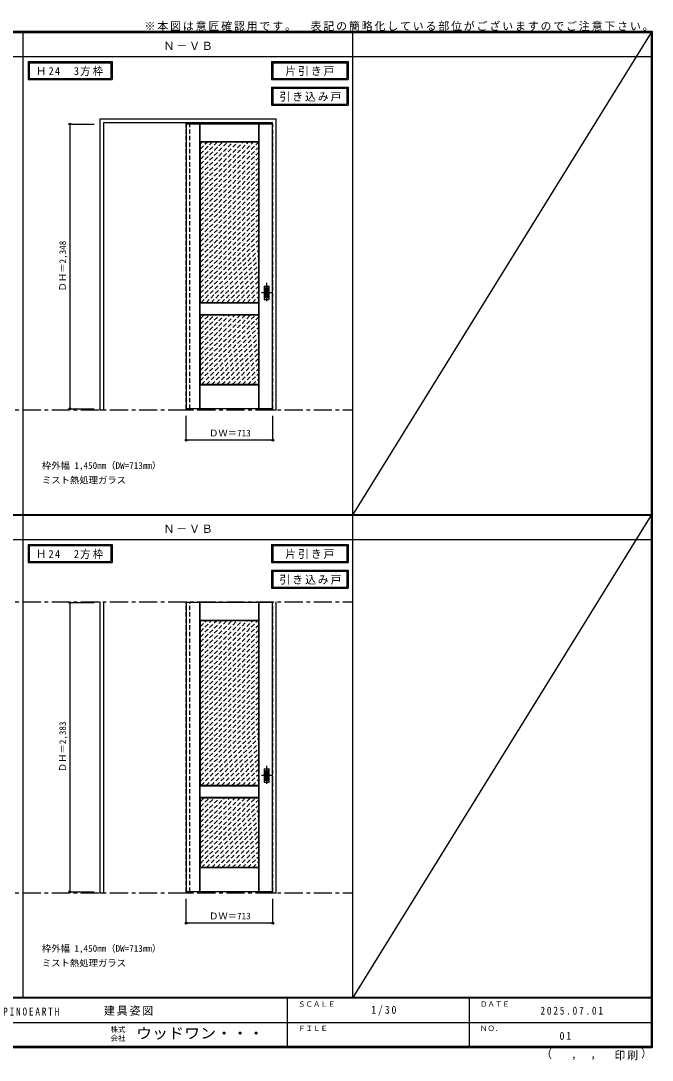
# Model space of a CAD drawing. Units: millimetres, scale not verified. Extents: x -6000 to 5700, y -4307 to 4260.
# Drawn here: x 495 to 5700, y -4307 to 4260 of the extents above; entities that cross this region are included whole.
import ezdxf
from ezdxf.enums import TextEntityAlignment as Align

# ---------------------------------------------------------------- set-up
doc = ezdxf.new("R2010")
doc.units = ezdxf.units.MM
doc.header["$LTSCALE"] = 30
doc.header["$PDMODE"] = 32
doc.header["$PDSIZE"] = 15
doc.linetypes.add('CHAIN1', pattern=[8, 5, -1, 1, -1])
doc.linetypes.add('DASHED1', pattern=[1.8, 1.2, -0.6])
for name, color, linetype in [('0-1_通り芯', 4, 'CHAIN1'), ('0-2_扉', 4, 'DASHED1'), ('0-3_仕上げ', 7, 'Continuous'), ('0-4_枠', 3, 'Continuous'), ('0-6_引手', 3, 'Continuous'), ('0-A_文字', 7, 'Continuous'), ('0-B_寸法', 7, 'Continuous'), ('0-C_ハッチ', 4, 'DASHED1'), ('F-0_補助線', 7, 'Continuous'), ('F-1_枠', 6, 'Continuous'), ('F-A_文字', 7, 'Continuous')]:
    doc.layers.add(name, color=color, linetype=linetype)
doc.styles.add('ＭＳ ゴシック', font='')
doc.styles.get('ＭＳ ゴシック').set_extended_font_data('MS Gothic')

msp = doc.modelspace()

# ---------------------------------------------------------------- linework, layer by layer
at = {"layer": '0-1_通り芯'}
for p, q in [((2521.25, 2100), (2521.25, 1938)), ((2562.25, 2019), (2480.25, 2019)), ((2521.25, -1880), (2521.25, -2042)), ((2562.25, -1961), (2480.25, -1961))]:
    msp.add_line(p, q, dxfattribs=at)
at = {"layer": '0-1_通り芯', "color": 7}
for p, q in [((-5490, 1053), (3233.5, 1053)), ((-5490, -527.5), (3233.5, -527.5)), ((-5490, -2927.5), (3233.5, -2927.5))]:
    msp.add_line(p, q, dxfattribs=at)
at = {"layer": '0-2_扉', "color": 3, "linetype": 'Continuous'}
for p, q in [((2569.25, 3409.5), (1859.25, 3409.5)), ((1859.25, 3409.5), (1859.25, 1061.5)), ((2569.25, 1061.5), (1859.25, 1061.5)), ((2569.25, -535.5), (1859.25, -535.5)), ((1859.25, -535.5), (1859.25, -2918.5)), ((2569.25, -2918.5), (1859.25, -2918.5))]:
    msp.add_line(p, q, dxfattribs=at)
at = {"layer": '0-2_扉'}
for p, q in [((1859.25, 3409.5), (1859.25, 3405.5)), ((2569.25, 3409.5), (2572.25, 3409.5)), ((1859.25, -535.5), (1859.25, -539.5)), ((2569.25, -535.5), (2572.25, -535.5)), ((2572.25, -2918.5), (2572.25, -535.5)), ((2569.25, -2918.5), (2572.25, -2918.5))]:
    msp.add_line(p, q, dxfattribs=at)
msp.add_lwpolyline([(2569.25, 1061.5), (2572.25, 1061.5), (2572.25, 3409.5)], dxfattribs=at)
at = {"layer": '0-3_仕上げ'}
for p, q in [((1971.25, 1061.5), (1971.25, 3409.5)), ((1972.75, 3262), (1972.75, 3409.5)), ((1974.25, 3263.5), (1974.25, 3409.5)), ((2457.25, 3263.5), (2457.25, 3409.5)), ((2458.75, 3262), (2458.75, 3409.5)), ((2460.25, 1061.5), (2460.25, 3409.5)), ((1975.25, 3259.5), (1972.75, 3262)), ((1972.75, 1839), (1972.75, 1934)), ((1974.25, 1840.5), (1974.25, 1932.5)), ((2457.25, 1932.5), (1974.25, 1932.5)), ((2456.25, 1936.5), (2458.75, 1934)), ((1974.25, 1840.5), (1972.75, 1839)), ((1975.25, 1836.5), (1972.75, 1839)), ((1974.25, 1840.5), (2457.25, 1840.5)), ((2458.75, 1839), (2456.25, 1836.5)), ((1972.75, 1061.5), (1972.75, 1259)), ((1974.25, 1061.5), (1974.25, 1257.5)), ((2457.25, 1257.5), (1974.25, 1257.5)), ((2456.25, 1261.5), (2458.75, 1259)), ((2457.25, 1257.5), (2458.75, 1259)), ((2457.25, 1061.5), (2457.25, 1257.5)), ((2458.75, 1061.5), (2458.75, 1259)), ((1971.25, -2918.5), (1971.25, -535.5)), ((1972.75, -683), (1972.75, -535.5)), ((1974.25, -681.5), (1974.25, -535.5)), ((2457.25, -681.5), (2457.25, -535.5)), ((2458.75, -683), (2458.75, -535.5)), ((2460.25, -2918.5), (2460.25, -535.5)), ((1975.25, -685.5), (1972.75, -683)), ((1972.75, -2141), (1972.75, -2046)), ((1974.25, -2139.5), (1974.25, -2047.5)), ((2457.25, -2047.5), (1974.25, -2047.5)), ((2456.25, -2043.5), (2458.75, -2046)), ((1974.25, -2139.5), (1972.75, -2141)), ((1975.25, -2143.5), (1972.75, -2141)), ((1974.25, -2139.5), (2457.25, -2139.5)), ((2458.75, -2141), (2456.25, -2143.5)), ((1972.75, -2918.5), (1972.75, -2721)), ((1974.25, -2918.5), (1974.25, -2722.5)), ((2457.25, -2722.5), (1974.25, -2722.5)), ((2456.25, -2718.5), (2458.75, -2721)), ((2457.25, -2722.5), (2458.75, -2721)), ((2457.25, -2918.5), (2457.25, -2722.5)), ((2458.75, -2918.5), (2458.75, -2721))]:
    msp.add_line(p, q, dxfattribs=at)
at = {"layer": '0-3_仕上げ', "color": 3}
for p, q in [((2456.25, 3259.5), (1975.25, 3259.5)), ((1975.25, 1936.5), (1975.25, 3259.5)), ((2456.25, 1936.5), (2456.25, 3259.5)), ((2456.25, 1936.5), (1975.25, 1936.5)), ((1975.25, 1836.5), (2456.25, 1836.5)), ((1975.25, 1261.5), (1975.25, 1836.5)), ((2456.25, 1261.5), (2456.25, 1836.5)), ((2456.25, 1261.5), (1975.25, 1261.5)), ((2456.25, -685.5), (1975.25, -685.5)), ((1975.25, -2043.5), (1975.25, -685.5)), ((2456.25, -2043.5), (2456.25, -685.5)), ((2456.25, -2043.5), (1975.25, -2043.5)), ((1975.25, -2143.5), (2456.25, -2143.5)), ((1975.25, -2718.5), (1975.25, -2143.5)), ((2456.25, -2718.5), (2456.25, -2143.5)), ((2456.25, -2718.5), (1975.25, -2718.5))]:
    msp.add_line(p, q, dxfattribs=at)
at = {"layer": '0-3_仕上げ'}
for points in [[(2457.25, 3263.5), (1974.25, 3263.5), (1972.75, 3262)], [(2457.25, 3263.5), (2458.75, 3262), (2456.25, 3259.5)], [(1974.25, 1932.5), (1972.75, 1934), (1975.25, 1936.5)], [(2457.25, 1840.5), (2457.25, 1932.5), (2458.75, 1934)], [(2457.25, 1840.5), (2458.75, 1839), (2458.75, 1934)], [(1974.25, 1257.5), (1972.75, 1259), (1975.25, 1261.5)], [(2457.25, -681.5), (1974.25, -681.5), (1972.75, -683)], [(2457.25, -681.5), (2458.75, -683), (2456.25, -685.5)], [(1974.25, -2047.5), (1972.75, -2046), (1975.25, -2043.5)], [(2457.25, -2139.5), (2457.25, -2047.5), (2458.75, -2046)], [(2457.25, -2139.5), (2458.75, -2141), (2458.75, -2046)], [(1974.25, -2722.5), (1972.75, -2721), (1975.25, -2718.5)]]:
    msp.add_lwpolyline(points, dxfattribs=at)
at = {"layer": '0-4_枠'}
for p, q in [((1149.25, 3453), (2599.25, 3453)), ((1149.25, 1053), (1149.25, 3453)), ((2599.25, 1053), (2599.25, 3453)), ((1179.25, 3423), (2569.25, 3423)), ((1179.25, 1053), (1179.25, 3423)), ((2569.25, 1053), (2569.25, 3423)), ((1149.25, 1053), (1179.25, 1053)), ((1859.25, 1061.5), (1859.25, 1053)), ((1859.25, 1053), (1889.25, 1053)), ((1889.25, 1061.5), (1889.25, 1053)), ((2569.25, 1053), (2599.25, 1053)), ((1149.25, -2927.5), (1149.25, -527.5)), ((1179.25, -2927.5), (1179.25, -527.5)), ((2569.25, -2927.5), (2569.25, -527.5)), ((2599.25, -2927.5), (2599.25, -527.5)), ((1149.25, -2927.5), (1179.25, -2927.5)), ((1859.25, -2918.5), (1859.25, -2927.5)), ((1859.25, -2927.5), (1889.25, -2927.5)), ((1889.25, -2918.5), (1889.25, -2927.5)), ((2569.25, -2927.5), (2599.25, -2927.5))]:
    msp.add_line(p, q, dxfattribs=at)
at = {"layer": '0-4_枠', "color": 4, "linetype": 'DASHED1'}
for p, q in [((1859.25, 1061.5), (1859.25, 3423)), ((1889.25, 1061.5), (1889.25, 3423)), ((1859.25, -2918.5), (1859.25, -527.5)), ((1889.25, -2918.5), (1889.25, -527.5))]:
    msp.add_line(p, q, dxfattribs=at)
at = {"layer": '0-6_引手'}
for p, q in [((2500.25, 2072.5), (2500.25, 1965.5)), ((2501.75, 2074), (2540.75, 2074)), ((2542.25, 1965.5), (2542.25, 2072.5)), ((2501.75, 1964), (2540.75, 1964)), ((2500.25, -1907.5), (2500.25, -2014.5)), ((2501.75, -1906), (2540.75, -1906)), ((2542.25, -2014.5), (2542.25, -1907.5)), ((2501.75, -2016), (2540.75, -2016))]:
    msp.add_line(p, q, dxfattribs=at)
at = {"layer": '0-6_引手', "color": 7}
for p, q in [((2508.75, 2056.5), (2508.75, 1981.5)), ((2510.25, 2058), (2532.25, 2058)), ((2533.75, 1981.5), (2533.75, 2056.5)), ((2510.25, 1980), (2532.25, 1980)), ((2508.75, -1923.5), (2508.75, -1998.5)), ((2510.25, -1922), (2532.25, -1922)), ((2533.75, -1998.5), (2533.75, -1923.5)), ((2510.25, -2000), (2532.25, -2000))]:
    msp.add_line(p, q, dxfattribs=at)
at = {"layer": '0-6_引手'}
for centre, start, end in [((2501.75, 2072.5), 90, 180), ((2540.75, 2072.5), 0, 90), ((2501.75, 1965.5), 180, 270), ((2540.75, 1965.5), 270, 0), ((2501.75, -1907.5), 90, 180), ((2540.75, -1907.5), 0, 90), ((2501.75, -2014.5), 180, 270), ((2540.75, -2014.5), 270, 0)]:
    msp.add_arc(centre, 1.5, start, end, dxfattribs=at)
at = {"layer": '0-6_引手', "color": 7}
for centre, start, end in [((2510.25, 2056.5), 90, 180), ((2532.25, 2056.5), 0, 90), ((2510.25, 1981.5), 180, 270), ((2532.25, 1981.5), 270, 0), ((2510.25, -1923.5), 90, 180), ((2532.25, -1923.5), 0, 90), ((2510.25, -1998.5), 180, 270), ((2532.25, -1998.5), 270, 0)]:
    msp.add_arc(centre, 1.5, start, end, dxfattribs=at)
at = {"layer": '0-A_文字'}
for p, q in [((555, 3925), (555, 3775)), ((565, 3915), (565, 3785)), ((565, 3915), (1237.62, 3915)), ((1237.62, 3915), (1237.62, 3785)), ((2562.47, 3925), (2562.47, 3775)), ((2572.47, 3915), (2572.47, 3785)), ((2572.47, 3915), (3183.5, 3915)), ((3183.5, 3915), (3183.5, 3785)), ((555, 3775), (1247.62, 3775)), ((565, 3785), (1237.62, 3785)), ((2562.47, 3775), (3193.5, 3775)), ((2572.47, 3785), (3183.5, 3785)), ((2562.47, 3713.53), (2562.47, 3563.53)), ((2572.47, 3703.53), (2572.47, 3573.53)), ((2572.47, 3703.53), (3183.5, 3703.53)), ((3183.5, 3703.53), (3183.5, 3573.53)), ((2562.47, 3563.53), (3193.5, 3563.53)), ((2572.47, 3573.53), (3183.5, 3573.53)), ((555, -55.5), (555, -205.5)), ((565, -65.5), (565, -195.5)), ((565, -65.5), (1237.62, -65.5)), ((1237.62, -65.5), (1237.62, -195.5)), ((2562.47, -55.5), (2562.47, -205.5)), ((2572.47, -65.5), (2572.47, -195.5)), ((2572.47, -65.5), (3183.5, -65.5)), ((3183.5, -65.5), (3183.5, -195.5)), ((555, -205.5), (1247.62, -205.5)), ((565, -195.5), (1237.62, -195.5)), ((2562.47, -205.5), (3193.5, -205.5)), ((2572.47, -195.5), (3183.5, -195.5)), ((2562.47, -266.97), (2562.47, -416.97)), ((2572.47, -276.97), (2572.47, -406.97)), ((2572.47, -276.97), (3183.5, -276.97)), ((3183.5, -276.97), (3183.5, -406.97)), ((2562.47, -416.97), (3193.5, -416.97)), ((2572.47, -406.97), (3183.5, -406.97))]:
    msp.add_line(p, q, dxfattribs=at)
for points in [[(555, 3925), (1247.62, 3925), (1247.62, 3775)], [(2562.47, 3925), (3193.5, 3925), (3193.5, 3775)], [(2562.47, 3713.53), (3193.5, 3713.53), (3193.5, 3563.53)], [(555, -55.5), (1247.62, -55.5), (1247.62, -205.5)], [(2562.47, -55.5), (3193.5, -55.5), (3193.5, -205.5)], [(2562.47, -266.97), (3193.5, -266.97), (3193.5, -416.97)]]:
    msp.add_lwpolyline(points, dxfattribs=at)
at = {"layer": '0-B_寸法', "color": 4}
for p, q in [((899.25, 3409.5), (1099.25, 3409.5)), ((899.25, 3409.5), (899.25, 1061.5)), ((899.25, 1061.5), (1099.25, 1061.5)), ((2572.25, 803), (2572.25, 1003)), ((899.25, -535.5), (1099.25, -535.5)), ((899.25, -535.5), (899.25, -2918.5)), ((899.25, -2918.5), (1099.25, -2918.5)), ((2572.25, -3177.5), (2572.25, -2977.5))]:
    msp.add_line(p, q, dxfattribs=at)
for points in [[(2572.25, 803), (1859.25, 803), (1859.25, 1003)], [(2572.25, -3177.5), (1859.25, -3177.5), (1859.25, -2977.5)]]:
    msp.add_lwpolyline(points, dxfattribs=at)
at = {"layer": '0-B_寸法'}
for p in [(899.25, 3409.5), (899.25, 1061.5), (1859.25, 803), (2572.25, 803), (899.25, -535.5), (899.25, -2918.5), (1859.25, -3177.5), (2572.25, -3177.5)]:
    msp.add_point(p, dxfattribs=at)
at = {"layer": '0-C_ハッチ'}
for p, q in [((1975.25, 3247.13), (1987.62, 3259.5)), ((1975.25, 3204.71), (2030.04, 3259.5)), ((1975.25, 2822.87), (2411.88, 3259.5)), ((1975.25, 2865.3), (2369.46, 3259.5)), ((1975.25, 2907.72), (2327.03, 3259.5)), ((1975.25, 2950.15), (2284.6, 3259.5)), ((1975.25, 2992.57), (2242.18, 3259.5)), ((1975.25, 3035), (2199.75, 3259.5)), ((1975.25, 3077.43), (2157.32, 3259.5)), ((1975.25, 3119.85), (2114.9, 3259.5)), ((1975.25, 3162.28), (2072.47, 3259.5)), ((1975.25, 2780.44), (2454.31, 3259.5)), ((1975.25, 2738.02), (2456.25, 3219.02)), ((1975.25, 2695.59), (2456.25, 3176.59)), ((1975.25, 2653.16), (2456.25, 3134.16)), ((1975.25, 2610.74), (2456.25, 3091.74)), ((1975.25, 2568.31), (2456.25, 3049.31)), ((1975.25, 2525.88), (2456.25, 3006.88)), ((1975.25, 2483.46), (2456.25, 2964.46)), ((1975.25, 2441.03), (2456.25, 2922.03)), ((1975.25, 2398.6), (2456.25, 2879.6)), ((1975.25, 2356.18), (2456.25, 2837.18)), ((1975.25, 2313.75), (2456.25, 2794.75)), ((1975.25, 2271.33), (2456.25, 2752.33)), ((1975.25, 2228.9), (2456.25, 2709.9)), ((1975.25, 2186.47), (2456.25, 2667.47)), ((1975.25, 2144.05), (2456.25, 2625.05)), ((1975.25, 2101.62), (2456.25, 2582.62)), ((1975.25, 2059.19), (2456.25, 2540.19)), ((1975.25, 2016.77), (2456.25, 2497.77)), ((1975.25, 1974.34), (2456.25, 2455.34)), ((1979.84, 1936.5), (2456.25, 2412.91)), ((2022.26, 1936.5), (2456.25, 2370.49)), ((2064.69, 1936.5), (2456.25, 2328.06)), ((2107.12, 1936.5), (2456.25, 2285.64)), ((2149.54, 1936.5), (2456.25, 2243.21)), ((2191.97, 1936.5), (2456.25, 2200.78)), ((2234.39, 1936.5), (2456.25, 2158.36)), ((2276.82, 1936.5), (2456.25, 2115.93)), ((2319.25, 1936.5), (2456.25, 2073.5)), ((2361.67, 1936.5), (2456.25, 2031.08)), ((2404.1, 1936.5), (2456.25, 1988.65)), ((2446.53, 1936.5), (2456.25, 1946.22)), ((1975.25, 1380.37), (2431.38, 1836.5)), ((1975.25, 1592.5), (2219.25, 1836.5)), ((1975.25, 1634.93), (2176.82, 1836.5)), ((1975.25, 1677.36), (2134.39, 1836.5)), ((1975.25, 1719.78), (2091.97, 1836.5)), ((1975.25, 1762.21), (2049.54, 1836.5)), ((1975.25, 1804.64), (2007.12, 1836.5)), ((1975.25, 1422.8), (2388.95, 1836.5)), ((1975.25, 1465.22), (2346.53, 1836.5)), ((1975.25, 1507.65), (2304.1, 1836.5)), ((1975.25, 1550.08), (2261.67, 1836.5)), ((1975.25, 1337.94), (2456.25, 1818.94)), ((1975.25, 1295.52), (2456.25, 1776.52)), ((1983.66, 1261.5), (2456.25, 1734.09)), ((2026.09, 1261.5), (2456.25, 1691.67)), ((2068.51, 1261.5), (2456.25, 1649.24)), ((2110.94, 1261.5), (2456.25, 1606.81)), ((2153.36, 1261.5), (2456.25, 1564.39)), ((2195.79, 1261.5), (2456.25, 1521.96)), ((2238.22, 1261.5), (2456.25, 1479.53)), ((2280.64, 1261.5), (2456.25, 1437.11)), ((2323.07, 1261.5), (2456.25, 1394.68)), ((2365.5, 1261.5), (2456.25, 1352.25)), ((2407.92, 1261.5), (2456.25, 1309.83)), ((2450.35, 1261.5), (2456.25, 1267.4)), ((1975.25, -1157.13), (2446.88, -685.5)), ((1975.25, -732.87), (2022.62, -685.5)), ((1975.25, -775.29), (2065.04, -685.5)), ((1975.25, -1114.7), (2404.46, -685.5)), ((1975.25, -1072.28), (2362.03, -685.5)), ((1975.25, -1029.85), (2319.6, -685.5)), ((1975.25, -987.43), (2277.18, -685.5)), ((1975.25, -945), (2234.75, -685.5)), ((1975.25, -902.57), (2192.32, -685.5)), ((1975.25, -860.15), (2149.9, -685.5)), ((1975.25, -817.72), (2107.47, -685.5)), ((1975.25, -1199.56), (2454.31, -720.5)), ((1975.25, -1241.98), (2456.25, -760.98)), ((1975.25, -1284.41), (2456.25, -803.41)), ((1975.25, -1326.84), (2456.25, -845.84)), ((1975.25, -1369.26), (2456.25, -888.26)), ((1975.25, -1411.69), (2456.25, -930.69)), ((1975.25, -1454.12), (2456.25, -973.12)), ((1975.25, -1496.54), (2456.25, -1015.54)), ((1975.25, -1538.97), (2456.25, -1057.97)), ((1975.25, -1581.4), (2456.25, -1100.4)), ((1975.25, -1623.82), (2456.25, -1142.82)), ((1975.25, -1666.25), (2456.25, -1185.25)), ((1975.25, -1708.67), (2456.25, -1227.67)), ((1975.25, -1751.1), (2456.25, -1270.1)), ((1975.25, -1793.53), (2456.25, -1312.53)), ((1975.25, -1835.95), (2456.25, -1354.95)), ((1975.25, -1878.38), (2456.25, -1397.38)), ((1975.25, -1920.81), (2456.25, -1439.81)), ((1975.25, -1963.23), (2456.25, -1482.23)), ((1975.25, -2005.66), (2456.25, -1524.66)), ((1979.84, -2043.5), (2456.25, -1567.09)), ((2022.26, -2043.5), (2456.25, -1609.51)), ((2064.69, -2043.5), (2456.25, -1651.94)), ((2107.12, -2043.5), (2456.25, -1694.36)), ((2149.54, -2043.5), (2456.25, -1736.79)), ((2191.97, -2043.5), (2456.25, -1779.22)), ((2234.39, -2043.5), (2456.25, -1821.64)), ((2276.82, -2043.5), (2456.25, -1864.07)), ((2319.25, -2043.5), (2456.25, -1906.5)), ((2361.67, -2043.5), (2456.25, -1948.92)), ((2404.1, -2043.5), (2456.25, -1991.35)), ((2446.53, -2043.5), (2456.25, -2033.78)), ((1975.25, -2599.63), (2431.38, -2143.5)), ((1975.25, -2387.5), (2219.25, -2143.5)), ((1975.25, -2345.07), (2176.82, -2143.5)), ((1975.25, -2302.64), (2134.39, -2143.5)), ((1975.25, -2260.22), (2091.97, -2143.5)), ((1975.25, -2217.79), (2049.54, -2143.5)), ((1975.25, -2175.36), (2007.12, -2143.5)), ((1975.25, -2557.2), (2388.95, -2143.5)), ((1975.25, -2514.78), (2346.53, -2143.5)), ((1975.25, -2472.35), (2304.1, -2143.5)), ((1975.25, -2429.92), (2261.67, -2143.5)), ((1975.25, -2642.06), (2456.25, -2161.06)), ((1975.25, -2684.48), (2456.25, -2203.48)), ((1983.66, -2718.5), (2456.25, -2245.91)), ((2026.09, -2718.5), (2456.25, -2288.33)), ((2068.51, -2718.5), (2456.25, -2330.76)), ((2110.94, -2718.5), (2456.25, -2373.19)), ((2153.36, -2718.5), (2456.25, -2415.61)), ((2195.79, -2718.5), (2456.25, -2458.04)), ((2238.22, -2718.5), (2456.25, -2500.47)), ((2280.64, -2718.5), (2456.25, -2542.89)), ((2323.07, -2718.5), (2456.25, -2585.32)), ((2365.5, -2718.5), (2456.25, -2627.75)), ((2407.92, -2718.5), (2456.25, -2670.17)), ((2450.35, -2718.5), (2456.25, -2712.6))]:
    msp.add_line(p, q, dxfattribs=at)
at = {"layer": 'F-0_補助線'}
for p, q in [((5690, 4165), (3233.5, 190.5)), ((5690, 184.5), (3233.5, -3790))]:
    msp.add_line(p, q, dxfattribs=at)
at = {"layer": 'F-1_枠'}
for p, q in [((-6000, 4175), (5700, 4175)), ((-6000, 4170), (5700, 4170)), ((-6000, 4165), (5700, 4165)), ((515, -3790), (515, 4175)), ((3233.5, -3790), (3233.5, 4175)), ((5690, 4175), (5690, -4205)), ((5695, 4175), (5695, -4205)), ((5700, 4175), (5700, -4205)), ((-6000, 3965), (5700, 3965)), ((-6000, 190.5), (5700, 190.5)), ((-6000, 187.5), (5700, 187.5)), ((-6000, 184.5), (5700, 184.5)), ((-6000, -15.5), (5700, -15.5)), ((5700, -3790), (-6000, -3790)), ((5700, -3795), (-6000, -3795)), ((2690, -3795), (2690, -4195)), ((4190, -3795), (4190, -4195)), ((-150, -3995), (5690, -3995.01)), ((5700, -4195), (-6000, -4195)), ((5700, -4200), (-6000, -4200)), ((5700, -4205), (-6000, -4205))]:
    msp.add_line(p, q, dxfattribs=at)

# ---------------------------------------------------------------- texts
at = {"layer": '0-A_文字', "style": 'ＭＳ ゴシック'}
for s, p in [('枠外幅 1,450mm（DW=713mm）', (669.25, 550.5)), ('ミスト熱処理ガラス', (669.25, 430.5)), ('枠外幅 1,450mm（DW=713mm）', (669.25, -3430)), ('ミスト熱処理ガラス', (669.25, -3550))]:
    msp.add_text(s, height=54.99, dxfattribs=at).set_placement(p, align=Align.BOTTOM_LEFT)
at = {"layer": '0-A_文字', "char_height": 65.98, "attachment_point": 7, "style": 'ＭＳ ゴシック'}
for s, insert in [('\\T1.17;※本図は意匠確認用です。\u3000表記の簡略化している部位がございますのでご注意下さい。', (1515, 4175)), ('\\T1.17;Ｎ－ＶＢ', (1671.75, 4020)), ('\\T1.22;\\W0.95;Ｈ24\u30003方枠', (619.66, 3805)), ('\\T1.17;片引き戸', (2675.48, 3805)), ('\\T1.17;引き込み戸', (2627.13, 3593.53)), ('\\T1.17;Ｎ－ＶＢ', (1671.75, 39.5)), ('\\T1.22;\\W0.95;Ｈ24\u30002方枠', (619.66, -175.5)), ('\\T1.17;片引き戸', (2675.48, -175.5)), ('\\T1.17;引き込み戸', (2627.13, -386.97))]:
    msp.add_mtext(s, dxfattribs=dict(at, insert=insert))
at = {"layer": '0-B_寸法', "style": 'ＭＳ ゴシック'}
for s, p in [('ＤＨ＝2,348', (884.25, 2029.25)), ('ＤＨ＝2,383', (884.25, -1933.25))]:
    msp.add_text(s, height=54.99, rotation=90, dxfattribs=at).set_placement(p, align=Align.BOTTOM_LEFT)
for p in [(2047, 818), (2047, -3162.5)]:
    msp.add_text('ＤＷ＝713', height=54.99, dxfattribs=at).set_placement(p, align=Align.BOTTOM_LEFT)
at = {"layer": 'F-A_文字', "style": 'ＭＳ ゴシック'}
for s, height, p in [('ＳＣＡＬＥ', 43.99, (2780, -3880)), ('ＤＡＴＥ', 43.99, (4280, -3880)), ('株式', 43.99, (1235, -4089)), ('ＦＩＬＥ', 43.99, (2780, -4080)), ('ＮＯ．', 43.99, (4280, -4080)), ('会社', 43.99, (1235, -4161)), ('（', 65.98, (4784.03, -4308.31)), (',', 65.98, (5031.28, -4308.31)), (',', 65.98, (5190.2, -4305.53)), ('）', 65.98, (5608.4, -4304.13))]:
    msp.add_text(s, height=height, dxfattribs=at).set_placement(p, align=Align.BOTTOM_LEFT)
at = {"layer": 'F-A_文字', "style": 'ＭＳ ゴシック', "width": 1.1}
msp.add_text('ウッドワン・・・', height=87.98, dxfattribs=at).set_placement((1445, -4155), align=Align.BOTTOM_LEFT)
at = {"layer": 'F-A_文字', "char_height": 65.98, "attachment_point": 7, "style": 'ＭＳ ゴシック'}
for s, insert in [('\\T1.38;\\W0.9;1/30', (3383.75, -3940)), ('\\T1.39;\\W0.85;PINOEARTH', (350, -3940)), ('\\T1.17;建具姿図', (1180.42, -3940)), ('\\T1.39;\\W0.85;2025.07.01', (4778.75, -3932.5)), ('\\T1.36;\\W0.9;01', (4936.25, -4140)), ('\\T1.17;印刷', (5388.15, -4306.92))]:
    msp.add_mtext(s, dxfattribs=dict(at, insert=insert))

doc.saveas('drawing.dxf')
